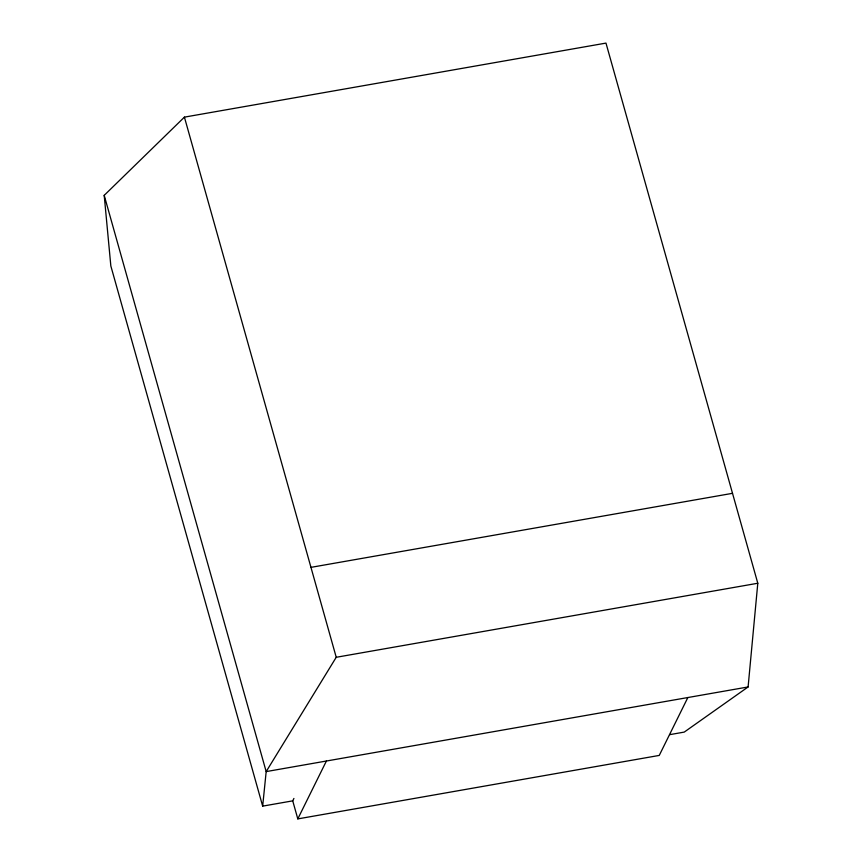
<?xml version="1.0" encoding="UTF-8"?>
<svg xmlns="http://www.w3.org/2000/svg" width="862" height="862" viewBox="0 0 862 862"><rect width="100%" height="100%" fill="white"/><g stroke="black" fill="none" stroke-linecap="round" stroke-linejoin="round"><path stroke-width="1.29" d="M669.86 734.629L684.234 732.097L748.097 686.96L757.795 583.251L605.975 43.1L184.414 117.135L104.205 195.351L110.842 265.981L262.673 806.132L292.735 800.852L293.92 798.438M262.673 806.132L266.175 771.598L104.205 195.351M687.854 697.541L659.247 755.424L297.799 818.9L326.407 761.017M184.414 117.135L336.234 657.286L266.175 771.598L748.097 686.96M310.956 567.358L732.517 493.323M336.234 657.286L757.795 583.251M292.735 800.852L297.799 818.9"/></g></svg>
